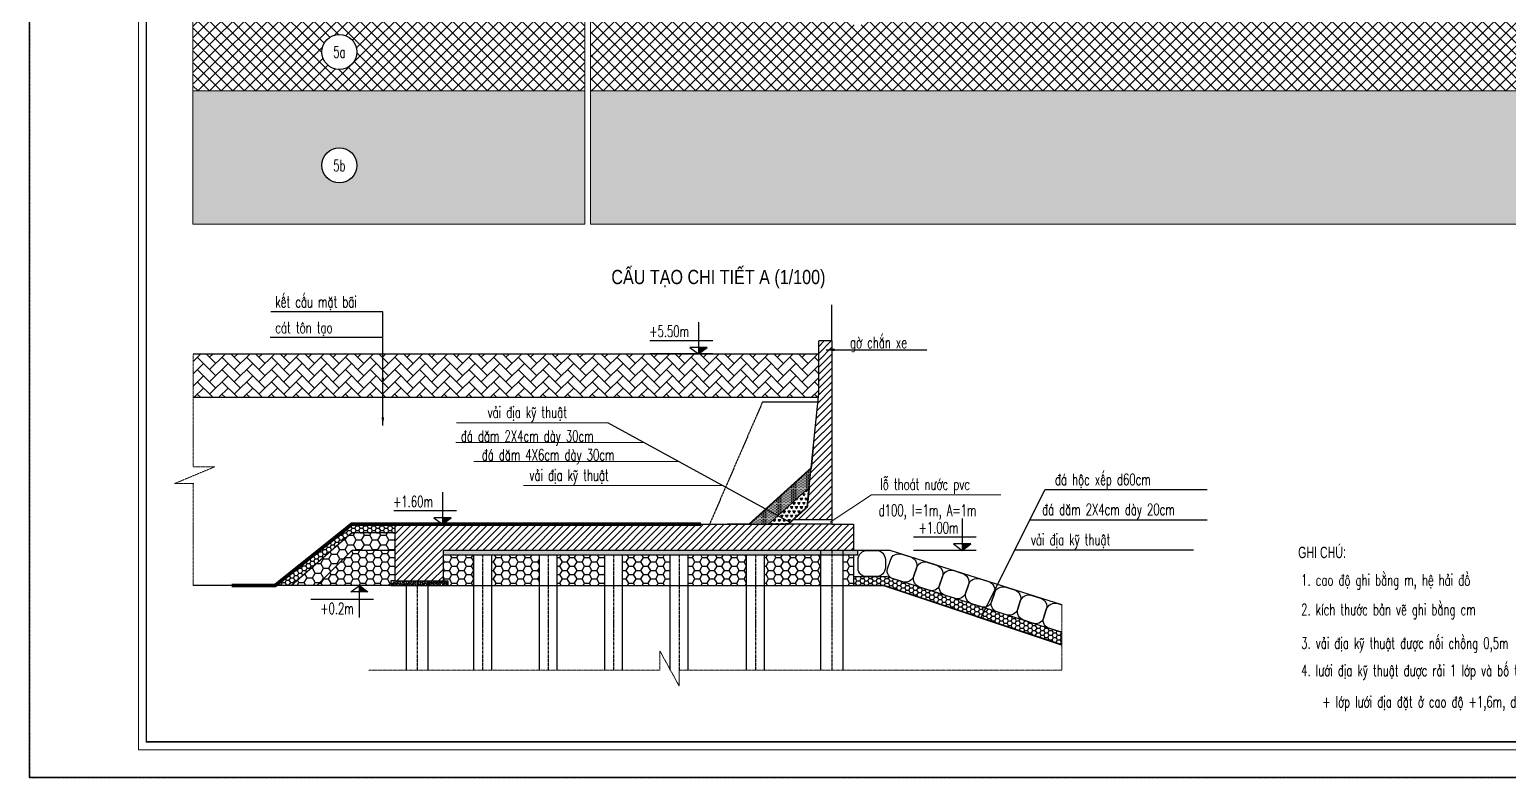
# Model space of a CAD drawing. Header units: millimetres. Extents: x -95488 to 835450, y -398213 to -214134.
# Drawn here: x 191589 to 259359, y -396635 to -362371 of the extents above; entities that cross this region are included whole.
import ezdxf
from ezdxf.enums import TextEntityAlignment as Align

# ---------------------------------------------------------------- set-up
doc = ezdxf.new("R2010")
doc.units = ezdxf.units.MM
doc.header["$MEASUREMENT"] = 0
doc.linetypes.add('CENTER', pattern=[2, 1.25, -0.25, 0.25, -0.25])
doc.linetypes.add('HIDDEN', pattern=[0.375, 0.25, -0.125])
doc.layers.add('00 MV', color=3, linetype='Continuous', plot=False)
for name, color, linetype, lineweight in [('01 TEXT', 7, 'Continuous', 13), ('DIM', 177, 'Continuous', 20), ('KHUAT', 254, 'HIDDEN', 15), ('MANH1', 251, 'Continuous', 13), ('TEXT', 2, 'Continuous', 20), ('THAY', 7, 'Continuous', 25)]:
    doc.layers.add(name, color=color, linetype=linetype, lineweight=lineweight)
for name, color, linetype in [('bao', 2, 'Continuous'), ('Border', 2, 'Continuous'), ('Bound', 1, 'Continuous'), ('center', 9, 'CENTER'), ('coc an', 4, 'HIDDEN'), ('DIMENSION', 4, 'Continuous'), ('DLINE', 4, 'Continuous'), ('HACTH', 7, 'Continuous'), ('Hatch', 250, 'Continuous'), ('hidden', 4, 'HIDDEN'), ('Net vang', 2, 'Continuous')]:
    doc.layers.add(name, color=color, linetype=linetype)
doc.styles.add('ROMANS', font='vnsimli.shx', dxfattribs={"width": 0.6})
doc.styles.add('TCK', font='VHAVANB_0.TTF', dxfattribs={"width": 0.85, "height": 200})
doc.styles.add('THUONG', font='vnsimli.shx', dxfattribs={"width": 0.55})
doc.styles.add('TXTDIM', font='VNARIAL_0.TTF', dxfattribs={"width": 0.7})
doc.dimstyles.new('250', dxfattribs={"dimscale": 250, "dimtxt": 1.8, "dimasz": 1.5, "dimexe": 0.5, "dimexo": 0.5, "dimgap": 0.9, "dimtad": 1, "dimdec": 3, "dimlfac": 0.1, "dimdsep": 46, "dimtxsty": 'ROMANS', "dimcen": -0.5, "dimclrd": 4, "dimclre": 7, "dimclrt": 2, "dimadec": 3, "dimazin": 2, "dimtfac": 1, "dimtdec": 3, "dimtix": 1, "dimtmove": 1, "dimatfit": 3, "dimfxl": 1, "dimtolj": 1, "dimtzin": 0, "dimlwd": -1, "dimlwe": -1, "dimarcsym": 0})
doc.dimstyles.new('DIM100', dxfattribs={"dimscale": 100, "dimtxt": 2, "dimasz": 0.3, "dimexe": 1.5, "dimexo": 0, "dimgap": 0.5, "dimtad": 1, "dimdec": 0, "dimzin": 12, "dimdsep": 46, "dimtxsty": 'TXTDIM', "dimblk": 'SLASH', "dimcen": 1.5, "dimclrd": 256, "dimclre": 256, "dimclrt": 2, "dimadec": 0, "dimazin": 0, "dimtfac": 1, "dimtdec": 0, "dimtix": 1, "dimtmove": 0, "dimatfit": 3, "dimldrblk": 'DOT', "dimfxl": 2, "dimtolj": 1, "dimtzin": 0, "dimlwd": 9, "dimlwe": 9, "dimarcsym": 1})
pattern_1 = [(50, (1314704.26, -98838.95), (143.452037, -12.550427), [15, -165]), (355, (1314704.26, -98838.95), (-27.750267, 150.438427), [12, -132]), (100.4514, (1314716.22, -98839.99), (115.701876, 137.887908), [12.748038, -140.228422]), (46.1842, (1314704.26, -98798.95), (213.44821, -33.103803), [22.5, -247.5]), (96.6356, (1314722.05, -98801.7), (186.93254, 194.823574), [19.122058, -210.3426]), (351.1842, (1314704.26, -98798.95), (186.93239, 194.82372), [18, -198]), (21, (1314724.26, -98808.95), (119.38141, -80.523778), [15, -165]), (326, (1314724.26, -98808.95), (48.663066, 145.030009), [12, -132]), (71.4514, (1314734.21, -98815.66), (168.044526, 64.5061), [12.748038, -140.228422]), (37.5, (1314704.263, -98838.947), (2.431971, 66.5787708), [0, -130.4, 0, -134, 0, -132.5]), (7.5, (1314704.26, -98838.95), (52.6139075, 78.8823424), [0, -76.4, 0, -127.4, 0, -50.5]), (327.5, (1314659.663, -98838.947), (106.7644872, -4.5109743), [0, -50, 0, -156, 0, -207]), (317.5, (1314639.66, -98838.95), (116.637234, 20.0209965), [0, -65, 0, -103.6, 0, -147])]

# ---------------------------------------------------------------- blocks, each defined once
blk = doc.blocks.new('c')
at = {"layer": 'Net vang'}
blk.add_circle((0, 0.9), 70.3, dxfattribs=at)
blk = doc.blocks.new('Caodo')
at = {"layer": 'DLINE'}
blk.add_hatch(color=256, dxfattribs=at).paths.add_polyline_path([(-0.02, 1.19), (-1.6, 1.19), (-0.02, -0.01)])
for p, q in [((-0.02, 5.85), (-0.02, -0.01)), ((8.89, 2.49), (-2.61, 2.49)), ((-0.02, -0.01), (-1.6, 1.19)), ((-1.6, 1.19), (1.56, 1.19)), ((1.56, 1.19), (-0.02, -0.01)), ((-2.61, -0.01), (8.89, -0.01))]:
    blk.add_line(p, q, dxfattribs=at)
blk = doc.blocks.new('_Dot')
at = {"color": 0, "linetype": 'ByBlock', "lineweight": -2}
blk.add_line((-0.5, 0), (-1, 0), dxfattribs=at)
at = {"color": 0, "linetype": 'ByBlock', "const_width": 0.5}
blk.add_lwpolyline([(-0.25, 0, 1), (0.25, 0, 1)], format="xyb", close=True, dxfattribs=at)
blk = doc.blocks.new('SLASH')
at = {"layer": 'DIM', "color": 16, "linetype": 'Continuous'}
for p, q in [((-1.2, 0), (1.2, 0)), ((-0.6, -0.6), (0.6, 0.6))]:
    blk.add_line(p, q, dxfattribs=at)

msp = doc.modelspace()

# ---------------------------------------------------------------- hatches: boundary and pattern name
at = {"layer": 'HACTH'}
h = msp.add_hatch(dxfattribs=at)
h.set_pattern_fill('DOTS', color=256, scale=1000, style=0)
h.set_pattern_definition([(0, (1884315.176, -77233.12), (31.25, 62.5), [0, -62.5])])
h.paths.add_polyline_path([(227319, -383349.5), (227329.5, -383244.2), (227408, -382459.8), (224562, -385035.3), (225456.2, -385035.3)])
h = msp.add_hatch(dxfattribs=at)
h.set_pattern_fill('TRIANG', color=256, scale=600, style=0)
h.set_pattern_definition([(60, (1884315.18, -77233.12), (-112.5, 194.855716), [112.5, -112.5]), (120, (1884315.18, -77233.12), (-225, 1e-07), [112.5, -112.5]), (0, (1884258.93, -77135.69), (112.5, 194.855716), [112.5, -112.5])])
h.paths.add_polyline_path([(227230, -384239.3), (227319, -383349.5), (225456.2, -385035.3), (226350.4, -385035.3)])
at = {"layer": 'Hatch'}
h = msp.add_hatch(dxfattribs=at)
h.set_pattern_fill('ANSI37', color=256, scale=3000, style=0)
h.set_pattern_definition([(45, (287077.77, -93909.34), (-265.16504, 265.16504), []), (135, (287077.77, -93909.34), (-265.16504, -265.16504), [])])
h.paths.add_polyline_path([(266013.4, -383876.8), (264627, -383876.8), (264627, -385045.8), (266013.4, -385045.8)])
h.paths.add_polyline_path([(285879.9, -365175.5), (285879.9, -360717), (242338.7, -360717), (242421.6, -361297.1), (241926.6, -361367.9), (241833.7, -360717), (239327, -360717), (239327, -361552.6), (238827, -361552.6), (238827, -360717), (237527, -360717), (237527, -361552.6), (237127, -361552.6), (237127, -360717), (235827, -360717), (235827, -361552.6), (235327, -361552.6), (235327, -360717), (234277, -360717), (234277, -361552.6), (233877, -361552.6), (233877, -360717), (232777, -360717), (232777, -361552.6), (232377, -361552.6), (232377, -360717), (231277, -360717), (231277, -361552.6), (230877, -361552.6), (230877, -360717), (229777, -360717), (229777, -362152.6), (229377, -362152.6), (229377, -360717), (226920.3, -360717), (226727.4, -362067.9), (226232.4, -361997.1), (226415.3, -360717), (217291.1, -360717), (217291.1, -365175.5)])
h.paths.add_polyline_path([(217039.3, -365175.5), (217039.3, -360717), (199077, -360717), (199077, -365175.5)])
edge = h.paths.add_edge_path(flags=16)
edge.add_ellipse((205788.7, -363392.2), major_axis=(-802.9, 4.3), ratio=1, start_angle=0, end_angle=360)
h.paths.add_polyline_path([(205369, -363792.6), (206208.4, -363792.6), (206208.4, -363012.6), (205369, -363012.6)], flags=8)
h = msp.add_hatch(dxfattribs=at)
h.set_pattern_fill('DASH', color=256, scale=5000, style=0)
h.set_pattern_definition([(0, (287077.77, -93909.34), (625, 625), [625, -625])])
h.paths.add_polyline_path([(266013.4, -386200.5), (264627, -386200.5), (264627, -387369.5), (266013.4, -387369.5)])
h.paths.add_polyline_path([(217039.3, -365175.5), (199077, -365175.5), (199077, -371288.6), (217039.3, -371288.6)])
edge = h.paths.add_edge_path(flags=16)
edge.add_ellipse((205788.7, -368590.6), major_axis=(-802.9, 4.3), ratio=1, start_angle=0, end_angle=360)
h.paths.add_polyline_path([(285879.9, -371288.6), (285879.9, -365175.5), (217291.1, -365175.5), (217291.1, -371288.6)])
h.paths.add_polyline_path([(205385.1, -368991), (206192.3, -368991), (206192.3, -368211), (205385.1, -368211)], flags=8)
h = msp.add_hatch(dxfattribs=at)
h.set_pattern_fill('ANSI31', color=256, scale=1800, style=0)
h.set_pattern_definition([(45, (270005.86, -90577.7), (-159.09903, 159.09903), [])])
h.paths.add_polyline_path([(229350.4, -386235.3), (229350.4, -385035.3), (228350.4, -385035.3), (226350.4, -385035.3), (225456.2, -385035.3), (208350.4, -385035.3), (208350.4, -387635.3), (210550.4, -387635.3), (210550.4, -386235.3)])
h.paths.add_polyline_path([(227230, -384239.3), (226571.4, -384835.3), (228350.4, -384835.3), (228350.4, -378835.3), (228350.4, -376635.3), (227750.4, -376635.3), (227750.4, -379035.3)])
h = msp.add_hatch(dxfattribs=at)
h.set_pattern_fill('AR-HBONE', color=256, scale=100, style=0)
h.set_pattern_definition([(45, (169292.35, -90577.7), (4e-14, 565.6854), [1200, -400]), (135, (169575.2, -90294.86), (4e-14, 565.6854), [1200, -400])])
h.paths.add_polyline_path([(227730.4, -379235.3), (227750.4, -379035.3), (227750.4, -377235.3), (199082.1, -377235.3), (199082.1, -379235.3)])
h = msp.add_hatch(dxfattribs=at)
h.set_pattern_fill('HONEY', color=256, scale=1000, style=0)
h.set_pattern_definition([(0, (1540429.63, -77233.12), (187.5, 108.253175), [125, -250]), (120, (1540429.63, -77233.12), (-187.5, 108.253176), [125, -250]), (60, (1540429.63, -77233.12), (4e-07, 216.506351), [-250, 125])])
h.paths.add_polyline_path([(202850.4, -387835.3), (203590.4, -387835.3), (206350.4, -385435.3), (208350.4, -385435.3), (208350.4, -385035.3), (206350.4, -385035.3)])
h = msp.add_hatch(dxfattribs=at)
h.set_pattern_fill('HONEY', color=256, scale=2000, style=0)
h.set_pattern_definition([(0, (1540429.63, -77233.12), (375, 216.50635), [250, -500]), (120, (1540429.63, -77233.12), (-375, 216.50635), [250, -500]), (60, (1540429.63, -77233.12), (8e-07, 433.0127), [-500, 250])])
h.paths.add_polyline_path([(203590.4, -387835.3), (204750.4, -387835.3), (206350.4, -386235.3), (208350.4, -386235.3), (208350.4, -385435.3), (206350.4, -385435.3)])
h = msp.add_hatch(dxfattribs=at)
h.set_pattern_fill('HONEY', color=256, scale=1800, style=0)
h.set_pattern_definition([(0, (169292.35, -90577.7), (337.5, 194.85572), [225, -450]), (120, (169292.35, -90577.7), (-337.5, 194.85572), [225, -450]), (60, (169292.35, -90577.7), (7e-07, 389.71143), [-450, 225])])
h.paths.add_polyline_path([(206350.4, -386235.3), (204750.4, -387835.3), (208150.4, -387835.3), (208150.4, -387635.3), (208350.4, -387635.3), (208350.4, -386235.3)])
h = msp.add_hatch(dxfattribs=at)
h.set_pattern_fill('AR-CONC', color=256, scale=20, style=0)
h.set_pattern_definition(pattern_1)
h.paths.add_polyline_path([(218895.2, -386235.3), (210550.4, -386235.3), (210550.4, -386435.3), (218895.2, -386435.3)])
h = msp.add_hatch(dxfattribs=at)
h.set_pattern_fill('AR-CONC', color=256, scale=20, style=0)
h.set_pattern_definition(pattern_1)
h.paths.add_polyline_path([(229550.4, -386235.3), (218895.2, -386235.3), (218895.2, -386435.3), (229550.4, -386435.3)])
h = msp.add_hatch(dxfattribs=at)
h.set_pattern_fill('HONEY', color=256, scale=1800, style=0)
h.set_pattern_definition([(0, (270005.86, -90577.7), (337.5, 194.85572), [225, -450]), (120, (270005.86, -90577.7), (-337.5, 194.85572), [225, -450]), (60, (270005.86, -90577.7), (7e-07, 389.71143), [-450, 225])])
h.paths.add_polyline_path([(211950.4, -387835.3), (211950.4, -386435.3), (210550.4, -386435.3), (210550.4, -387635.3), (210750.4, -387635.3), (210750.4, -387835.3)])
h.paths.add_polyline_path([(214950.4, -387835.3), (214950.4, -386435.3), (212750.4, -386435.3), (212750.4, -387835.3)])
h.paths.add_polyline_path([(217950.4, -387835.3), (217950.4, -386435.3), (215750.4, -386435.3), (215750.4, -387835.3)])
h.paths.add_polyline_path([(220950.4, -387835.3), (220950.4, -386435.3), (218750.4, -386435.3), (218750.4, -387835.3)])
h.paths.add_polyline_path([(224450.4, -387835.3), (224450.4, -386435.3), (221750.4, -386435.3), (221750.4, -387835.3)])
h.paths.add_polyline_path([(227850.4, -387835.3), (227850.4, -386435.3), (225250.4, -386435.3), (225250.4, -387835.3)])
h.paths.add_polyline_path([(229350.4, -386435.3), (228850.4, -386435.3), (228850.4, -387835.3), (229350.4, -387835.3), (229350.4, -387435.3)])
h = msp.add_hatch(dxfattribs=at)
h.set_pattern_fill('AR-CONC', color=256, scale=20, style=0)
h.set_pattern_definition(pattern_1)
h.paths.add_polyline_path([(210750.4, -387635.3), (210550.4, -387635.3), (208350.4, -387635.3), (208150.4, -387635.3), (208150.4, -387835.3), (208350.4, -387835.3), (210750.4, -387835.3)])
h = msp.add_hatch(dxfattribs=at)
h.set_pattern_fill('HONEY', color=256, scale=1000, style=0)
h.set_pattern_definition([(0, (270005.86, -90577.7), (187.5, 108.253175), [125, -250]), (120, (270005.86, -90577.7), (-187.5, 108.253176), [125, -250]), (60, (270005.86, -90577.7), (4e-07, 216.50635), [-250, 125])])
edge = h.paths.add_edge_path()
edge.add_line((230845.9, -387435.3), (229972.8, -387435.3))
edge.add_arc((229932.6, -387060.9), 376.5, 263.872041, 276.127959, ccw=False)
edge.add_line((229892.4, -387435.3), (229350.4, -387435.3))
edge.add_line((229350.4, -387435.3), (229350.4, -387835.3))
edge.add_line((229350.4, -387835.3), (230720.6, -387835.3))
edge.add_line((230720.6, -387835.3), (238889.9, -390562.4))
edge.add_line((238889.9, -390562.4), (238889.9, -389988.9))
edge.add_line((238889.9, -389988.9), (230845.9, -387435.3))

# ---------------------------------------------------------------- linework, layer by layer
msp.add_line((228350.4, -376635.3), (228350.4, -374984.1))
at = {"layer": '00 MV', "color": 3, "linetype": 'HIDDEN', "ltscale": 0.1}
msp.add_lwpolyline([(191589.4, -396634.9), (300273.9, -396634.9), (300273.9, -319787.2), (191589.4, -319787.2)], close=True, dxfattribs=at)
at = {"layer": '01 TEXT', "linetype": 'Continuous'}
msp.add_lwpolyline([(196577.6, -395371.5), (196577.6, -320998.9), (298919.3, -320998.9), (298919.3, -395371.5)], close=True, dxfattribs=at)
at = {"layer": '01 TEXT', "color": 4, "const_width": 64.7}
msp.add_lwpolyline([(196943.5, -395005.6), (196943.5, -321364.9), (298553.3, -321364.9), (298553.3, -395005.6)], close=True, dxfattribs=at)
at = {"layer": 'bao'}
for p, q in [((227550.4, -377235.3), (207159.5, -377235.3)), ((208350.4, -387635.3), (210550.4, -387635.3))]:
    msp.add_line(p, q, dxfattribs=at)
at = {"layer": 'bao', "color": 4}
for p, q in [((226443.4, -384951.1), (218083.3, -380383.1)), ((237438, -384831.2), (245551.7, -384831.2)), ((236741.8, -386214.5), (244930.5, -386214.5))]:
    msp.add_line(p, q, dxfattribs=at)
at = {"layer": 'bao'}
for points in [[(210550.4, -386435.3), (229550.4, -386435.3), (229550.4, -386235.3), (210550.4, -386235.3)], [(208350.4, -387635.3), (208150.4, -387635.3), (208150.4, -387635.3), (208150.4, -387835.3), (208150.4, -387835.3), (208350.4, -387835.3)], [(210550.4, -387635.3), (210750.4, -387635.3), (210750.4, -387635.3), (210750.4, -387835.3), (210750.4, -387835.3), (210550.4, -387835.3)]]:
    msp.add_lwpolyline(points, dxfattribs=at)
at = {"layer": 'Border'}
for p, q in [((227750.4, -379035.3), (227750.4, -376635.3)), ((228350.4, -376635.3), (227750.4, -376635.3)), ((228350.4, -376635.3), (228350.4, -378835.3)), ((227230, -384239.3), (227750.4, -379035.3)), ((228350.4, -378835.3), (228350.4, -385035.3)), ((226350.4, -385035.3), (227230, -384239.3)), ((208350.4, -385035.3), (226350.4, -385035.3)), ((208350.4, -387635.3), (208350.4, -385035.3)), ((228350.4, -385035.3), (226350.4, -385035.3)), ((228350.4, -385035.3), (229350.4, -385035.3)), ((229350.4, -385035.3), (229350.4, -386235.3)), ((229350.4, -386235.3), (210550.4, -386235.3)), ((229350.4, -386235.3), (210550.4, -386235.3)), ((210550.4, -387635.3), (210550.4, -386235.3)), ((231031.8, -386235.3), (229350.4, -386235.3)), ((238889.9, -388729.9), (231031.8, -386235.3)), ((229350.4, -386435.3), (229350.4, -387835.3)), ((229350.4, -387435.3), (230845.9, -387435.3)), ((238889.9, -389988.9), (230845.9, -387435.3)), ((208150.4, -387835.3), (199082.1, -387835.3)), ((208350.4, -387835.3), (208150.4, -387835.3)), ((208350.4, -387835.3), (229350.4, -387835.3))]:
    msp.add_line(p, q, dxfattribs=at)
for points in [[(227408, -382459.8), (224562, -385035.3)], [(228350.4, -384835.3), (226571.4, -384835.3)], [(208350.4, -385435.3), (206350.4, -385435.3), (203590.4, -387835.3)], [(208350.4, -386235.3), (206350.4, -386235.3), (204750.4, -387835.3)]]:
    msp.add_lwpolyline(points, dxfattribs=at)
at = {"layer": 'Bound', "color": 3}
msp.add_lwpolyline([(227319, -383349.5), (225456.2, -385035.3)], dxfattribs=at)
at = {"layer": 'center', "ltscale": 100}
for p, q in [((228350.4, -386235.3), (228350.4, -391722.5)), ((212350.4, -386435.3), (212350.4, -391722.5)), ((215350.4, -386435.3), (215350.4, -391722.5)), ((218350.4, -386435.3), (218350.4, -391722.5)), ((221350.4, -386435.3), (221350.4, -391722.5)), ((224850.4, -386435.3), (224850.4, -391722.5)), ((209350.4, -387635.3), (209350.4, -391722.5))]:
    msp.add_line(p, q, dxfattribs=at)
at = {"layer": 'coc an', "ltscale": 100}
for points in [[(227850.4, -391722.5), (227850.4, -386235.3)], [(228850.4, -386235.3), (228850.4, -391722.5)], [(211950.4, -391722.5), (211950.4, -386435.3)], [(212750.4, -386435.3), (212750.4, -391722.5)], [(214950.4, -391722.5), (214950.4, -386435.3)], [(215750.4, -386435.3), (215750.4, -391722.5)], [(217950.4, -391722.5), (217950.4, -386435.3)], [(218750.4, -386435.3), (218750.4, -391722.5)], [(220950.4, -391722.5), (220950.4, -386435.3)], [(221750.4, -386435.3), (221750.4, -391722.5)], [(224450.4, -391722.5), (224450.4, -386435.3)], [(225250.4, -386435.3), (225250.4, -391722.5)], [(208850.4, -387635.3), (208850.4, -391722.5)], [(209850.4, -391722.5), (209850.4, -387635.3)]]:
    msp.add_lwpolyline(points, dxfattribs=at)
at = {"layer": 'DIM'}
for points, const_width in [([(227507.5, -381464.7), (227408, -382459.8), (224562, -385035.3), (223562, -385035.3)], 75), ([(227319, -383349.5), (227230, -384239.3), (226350.4, -385035.3), (225456.2, -385035.3)], 75), ([(200850.4, -387835.3), (202850.4, -387835.3), (206350.4, -385035.3), (207450.4, -385035.3), (222350.4, -385035.3)], 170), ([(229350.4, -387835.3), (230720.6, -387835.3), (238889.9, -390562.4)], 75)]:
    msp.add_lwpolyline(points, dxfattribs=dict(at, const_width=const_width))
at = {"layer": 'DIMENSION'}
msp.add_line((227730.4, -379235.3), (199082.1, -379235.3), dxfattribs=at)
at = {"layer": 'Hatch'}
for points in [[(229556.1, -387068.6), (229556.1, -386652, -0.4142136), (229972.8, -386235.3), (230389.5, -386235.3, -0.4142136), (230806.1, -386652), (230806.1, -387018.6, -0.4142136), (230389.5, -387435.3), (229972.8, -387435.3, -0.4397578)], [(230908.6, -387070.5), (231034.7, -386673.4, -0.4142136), (231557.9, -386402.3), (231955, -386528.4, -0.4142136), (232226.1, -387051.6), (232115.2, -387401.1, -0.4142136), (231591.9, -387672.1), (231194.8, -387546.1, -0.4397578)], [(232115.2, -387401.1), (232226.1, -387051.6, -0.4142136), (232749.3, -386780.5), (233146.4, -386906.6, -0.4142136), (233417.5, -387429.8), (233291.4, -387827, -0.4397578), (232783.3, -388050.4), (232386.2, -387924.3, -0.4142136)], [(233291.4, -387827), (233417.5, -387429.8, -0.4142136), (233940.7, -387158.8), (234337.8, -387284.8, -0.4142136), (234608.9, -387808), (234498, -388157.5, -0.4142136), (233974.8, -388428.6), (233577.6, -388302.5, -0.4397578)], [(234498, -388157.5), (234608.9, -387808, -0.4142136), (235132.1, -387537), (235529.3, -387663.1, -0.4142136), (235800.3, -388186.3), (235674.2, -388583.4, -0.4397578), (235166.2, -388806.8), (234769, -388680.7, -0.4142136)], [(235674.2, -388583.4), (235800.3, -388186.3, -0.4142136), (236323.5, -387915.2), (236720.7, -388041.3, -0.4142136), (236991.7, -388564.5), (236880.8, -388914, -0.4142136), (236357.6, -389185), (235960.4, -389059, -0.4397578)], [(236880.8, -388914), (236991.7, -388564.5, -0.4142136), (237514.9, -388293.4), (237912.1, -388419.5, -0.4142136), (238183.1, -388942.7), (238057.1, -389339.8, -0.4397578), (237549, -389563.2), (237151.8, -389437.2, -0.4142136)]]:
    msp.add_lwpolyline(points, format="xyb", close=True, dxfattribs=at)
msp.add_lwpolyline([(238889.9, -389960.3, -0.0911717), (238740.4, -389941.5), (238343.2, -389815.4, -0.4397578), (238057.1, -389339.8), (238183.1, -388942.7, -0.4142136), (238706.3, -388671.7), (238889.9, -388729.9)], format="xyb", dxfattribs=at)
at = {"layer": 'hidden', "ltscale": 100}
for p, q in [((225177.1, -379435.3), (222750.4, -385035.3)), ((227750.4, -379435.3), (225177.1, -379435.3))]:
    msp.add_line(p, q, dxfattribs=at)
at = {"layer": 'KHUAT'}
for p, q in [((199082.1, -377235.3), (199082.1, -382398.3)), ((200084.6, -382398.3), (198230.3, -383171.9)), ((199082.1, -382398.3), (200084.6, -382398.3)), ((198230.3, -383171.9), (199122.3, -383171.9)), ((199082.1, -383171.9), (199082.1, -387835.3)), ((238889.9, -388729.9), (238889.9, -391722.5)), ((220471.9, -391722.5), (220471.9, -390835.3)), ((220471.9, -390835.3), (221350.6, -392433.3)), ((207119.9, -391722.5), (220471.9, -391722.5)), ((221350.4, -391722.5), (238889.9, -391722.5)), ((221350.6, -392433.3), (221350.6, -391722.5))]:
    msp.add_line(p, q, dxfattribs=at)
at = {"layer": 'MANH1'}
for p, q in [((199077, -335152.6), (199077, -371288.6)), ((199077, -365175.5), (217039.3, -365175.5)), ((217291.1, -365175.5), (285879.9, -365175.5)), ((199077, -371288.6), (217039.3, -371288.6)), ((217291.1, -371288.6), (285879.9, -371288.6))]:
    msp.add_line(p, q, dxfattribs=at)
at = {"layer": 'Net vang'}
msp.add_lwpolyline([(191589.4, -319787.2), (300273.9, -319787.2), (300273.9, -396634.9), (191589.4, -396634.9)], close=True, dxfattribs=at)
at = {"layer": 'TEXT', "color": 8}
for p, q in [((217291.1, -335152.6), (217291.1, -371288.6)), ((217039.3, -350900), (217039.3, -371288.6))]:
    msp.add_line(p, q, dxfattribs=at)
at = {"layer": 'TEXT', "color": 4}
for p, q in [((218083.3, -380383.1), (211157, -380383.1)), ((219752.7, -381295.2), (211125.1, -381295.2)), ((221341.9, -382163.6), (211955.1, -382163.6)), ((223345.5, -383258.4), (214230.7, -383258.4))]:
    msp.add_line(p, q, dxfattribs=at)
at = {"layer": 'TEXT'}
for p, q in [((229350.4, -387435.3), (229350.4, -387835.3)), ((230845.9, -387435.3), (229350.4, -387435.3)), ((238889.9, -389988.9), (230845.9, -387435.3)), ((229350.4, -387835.3), (230720.6, -387835.3)), ((230720.6, -387835.3), (238889.9, -390562.4)), ((238889.9, -390562.4), (238889.9, -389988.9)), ((220950.4, -391722.5), (220959.7, -391722.5))]:
    msp.add_line(p, q, dxfattribs=at)
msp.add_lwpolyline([(230845.9, -387435.3), (229972.8, -387435.3, -0.0535276), (229892.4, -387435.3), (229350.4, -387435.3), (229350.4, -387835.3), (230720.6, -387835.3), (238889.9, -390562.4), (238889.9, -389988.9)], format="xyb", close=True, dxfattribs=at)
at = {"layer": 'THAY'}
for p, q in [((227750.4, -377235.3), (199082.1, -377235.3)), ((229350.4, -387835.3), (230720.6, -387835.3)), ((238889.9, -390562.4), (230711, -387835.3))]:
    msp.add_line(p, q, dxfattribs=at)

# ---------------------------------------------------------------- block references
at = {"xscale": -250, "yscale": 250, "zscale": 250}
for p in [(222241, -377231.9), (210504.7, -385031.9), (234322.7, -386231.9)]:
    msp.add_blockref('Caodo', p, dxfattribs=at)
at = {"xscale": 250, "yscale": 250, "zscale": 250, "rotation": 180}
msp.add_blockref('Caodo', (206695.9, -387838.7), dxfattribs=at)
at = {"layer": 'TEXT', "xscale": 11.42857142863795, "yscale": 11.42857142852154, "zscale": 11.42857142857143}
for p in [(205788.7, -363402.6), (205788.7, -368601)]:
    msp.add_blockref('c', p, dxfattribs=at)

# ---------------------------------------------------------------- texts
at = {"layer": 'TEXT', "style": 'THUONG', "width": 0.65}
for s, p in [('5a', (205788.7, -363402.6)), ('5b', (205788.7, -368601))]:
    msp.add_text(s, height=520, dxfattribs=at).set_placement(p, align=Align.MIDDLE)
at = {"layer": 'TEXT'}
for s, height, style, width, p in [('cÊu t¹o chi tiÕt a (1/100)', 650, 'TCK', 0.85, (218250, -374032)), ('kÕt cÊu mÆt b·i', 520, 'THUONG', 0.65, (202852.6, -375104.6)), ('c¸t t«n t¹o', 520, 'THUONG', 0.65, (202852.6, -376285)), ('gê ch¾n xe', 520, 'THUONG', 0.65, (229188.5, -376969.9)), ('v¶i ®Þa kü thuËt', 520, 'THUONG', 0.65, (212579.9, -380163.8)), ('®¸ d¨m 2X4cm dµy 30cm', 520, 'THUONG', 0.65, (211355.9, -381253.3)), ('®¸ d¨m 4X6cm dµy 30cm', 520, 'THUONG', 0.65, (212310.8, -382114.6)), ('v¶i ®Þa kü thuËt', 520, 'THUONG', 0.65, (214494.6, -383047.3)), ('lç tho¸t n\xadíc pvc', 520, 'THUONG', 0.65, (230572.9, -383462)), ('®¸ héc xÕp d60cm', 520, 'THUONG', 0.65, (238580.5, -383245)), ('d100, l=1m, A=1m', 520, 'THUONG', 0.65, (230502.5, -384657.9)), ('®¸ d¨m 2X4cm dµy 20cm', 520, 'THUONG', 0.65, (237987.9, -384615.7)), ('v¶i ®Þa kü thuËt', 520, 'THUONG', 0.65, (237478.4, -385999.8)), ('1. cao ®é ghi b»ng m, hÖ h¶i ®å', 520, 'THUONG', 0.65, (249862.2, -387848.7)), ('2. kÝch th\xadíc b¶n vÏ ghi b»ng cm', 520, 'THUONG', 0.65, (249862.2, -389203.7)), ('3. v¶i ®Þa kü thuËt ®\xadîc nèi chång 0,5m', 520, 'THUONG', 0.65, (249862.2, -390740.6)), ('4. l\xadíi ®Þa kü thuËt ®\xadîc r¶i 1 líp vµ bè trÝ nh\xad trong b¶n vÏ:', 520, 'THUONG', 0.65, (249862.2, -391990.9)), ('+ líp l\xadíi ®Þa ®Æt ë cao ®é +1,6m, dµi 56m, c\xadêng ®é 500 kn/m', 520, 'THUONG', 0.65, (250829.4, -393430.4))]:
    msp.add_text(s, height=height, dxfattribs=dict(at, style=style, width=width)).set_placement(p)
at = {"layer": 'TEXT', "style": 'THUONG', "width": 0.65}
for s, p in [('+5.50m', (219986.3, -376610.3)), ('+1.60m', (208250, -384410.3)), ('+1.00m', (232332.9, -385610.3)), ('+0.2m', (204912.5, -389311.1))]:
    msp.add_text(s, height=520, dxfattribs=at).set_placement(p, align=Align.BOTTOM_LEFT)
at = {"layer": 'TEXT', "style": 'TCK', "width": 0.7}
msp.add_text('ghi chó:', height=520, dxfattribs=at).set_placement((250817.8, -386326.8), align=Align.MIDDLE_CENTER)

# ---------------------------------------------------------------- leaders
at = {"layer": 'bao'}
for points in [[(207777.3, -380511.5), (207777.3, -375304.8), (202641.8, -375304.8)], [(207777.3, -378687.2), (207777.3, -376485.1), (202608.5, -376485.1)], [(228101.3, -377042.3), (232708.9, -377042.3)], [(235176.6, -389324.3), (238134.1, -383448), (245551.9, -383448)]]:
    msp.add_leader(points, dimstyle='250', dxfattribs=at)
at = {"layer": 'TEXT'}
msp.add_leader([(228279, -384941), (230169.6, -383687.4), (236094.9, -383687.4)], dimstyle='DIM100', override={"dimgap": 0.5, "dimtad": 0}, dxfattribs=at)

doc.saveas('drawing.dxf')
